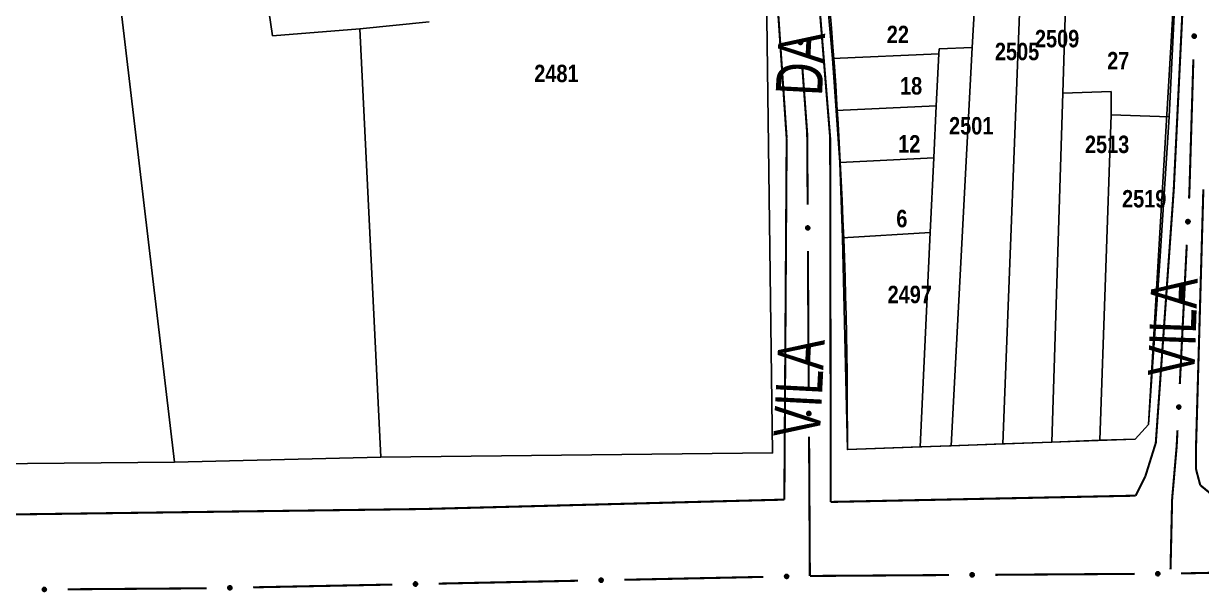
# Model space of a CAD drawing. Extents: x 201676 to 203188, y 4837754 to 4839005.
# Drawn here: x 201795.4 to 201896.9, y 4838776.1 to 4838825 of the extents above; entities that cross this region are included whole.
import ezdxf
from ezdxf.enums import TextEntityAlignment as Align

# ---------------------------------------------------------------- set-up
doc = ezdxf.new("R2010")
doc.units = 0
doc.header["$LTSCALE"] = 1.5
doc.header["$MEASUREMENT"] = 0
for name, color, linetype in [('CD-MALHA-LOTES', 40, 'CONTINUOUS'), ('RU-QUADRAS', 210, 'CONTINUOUS'), ('SV-EIXO-RUA-PAV', 20, 'CONTINUOUS'), ('SV-RUA-PAVIM-S-GUIA-C-GUIA', 7, 'CONTINUOUS'), ('SV-TXT-RUA-PAV-S-GUIA-C-GUIA', 7, 'CONTINUOUS'), ('Th_NmrPort', 7, 'CONTINUOUS')]:
    doc.layers.add(name, color=color, linetype=linetype)
doc.styles.add('ARIAL', font='ARIAL.TTF')
doc.styles.get("Standard").update_dxf_attribs({"font": 'swisscbo.ttf'})

msp = doc.modelspace()

# ---------------------------------------------------------------- linework, layer by layer
at = {"layer": 'CD-MALHA-LOTES', "linetype": 'Continuous', "flags": 128}
for points in [[(201808.39, 4838787.24), (201799.98, 4838858.27)], [(201816.84, 4838823.98), (201811.93, 4838857.3)], [(201879.78, 4838788.82), (201881.42, 4838831.15)], [(201884.95, 4838819.04), (201885.33, 4838831.3)], [(201894.81, 4838831.1), (201894.11, 4838817.02)], [(201859.42, 4838827.76), (201859.93, 4838788.04)], [(201877.15, 4838822.98), (201877.36, 4838826.96)], [(201865.09, 4838822.04), (201864.71, 4838826.52)], [(201824.35, 4838824.58), (201830.33, 4838825.21)], [(201824.35, 4838824.58), (201816.84, 4838823.98)], [(201826.17, 4838787.67), (201824.35, 4838824.58)], [(201874.27, 4838822.44), (201874.29, 4838822.88)], [(201874.29, 4838822.88), (201877.15, 4838822.98)], [(201875.34, 4838788.66), (201877.15, 4838822.98)], [(201865.09, 4838822.04), (201874.27, 4838822.44)], [(201865.41, 4838817.56), (201865.09, 4838822.04)], [(201874.05, 4838817.96), (201874.27, 4838822.44)], [(201884.02, 4838788.98), (201884.95, 4838819.04)], [(201889.12, 4838819.18), (201884.95, 4838819.04)], [(201889.13, 4838817.18), (201889.12, 4838819.18)], [(201865.41, 4838817.56), (201874.05, 4838817.96)], [(201873.84, 4838813.49), (201874.05, 4838817.96)], [(201865.74, 4838813.07), (201865.41, 4838817.56)], [(201888.14, 4838789.13), (201889.13, 4838817.18)], [(201894.11, 4838817.02), (201893.36, 4838804.99), (201892.34, 4838790.48), (201891.18, 4838789.24), (201888.14, 4838789.13)], [(201889.13, 4838817.18), (201894.11, 4838817.02)], [(201865.74, 4838813.07), (201873.84, 4838813.49)], [(201865.97, 4838806.58), (201865.74, 4838813.07)], [(201873.53, 4838807.03), (201873.84, 4838813.49)], [(201865.97, 4838806.58), (201873.53, 4838807.03)], [(201866.38, 4838788.33), (201865.97, 4838806.58)], [(201872.65, 4838788.56), (201873.53, 4838807.03)], [(201872.65, 4838788.56), (201866.38, 4838788.33)], [(201875.34, 4838788.66), (201872.65, 4838788.56)], [(201879.78, 4838788.82), (201875.34, 4838788.66)], [(201884.02, 4838788.98), (201879.78, 4838788.82)], [(201888.14, 4838789.13), (201884.02, 4838788.98)], [(201808.39, 4838787.24), (201792.53, 4838787.11)], [(201826.17, 4838787.67), (201808.39, 4838787.24)], [(201859.93, 4838788.04), (201826.17, 4838787.67)]]:
    msp.add_lwpolyline(points, dxfattribs=at)
at = {"layer": 'RU-QUADRAS', "color": 6, "linetype": 'Continuous'}
msp.add_lwpolyline([(201839.27, 4838880.61), (201857.42, 4838891.88), (201874.31, 4838865.66), (201874.16, 4838868.78), (201893.23, 4838870.04), (201895.26, 4838840.04), (201892.34, 4838790.48), (201891.18, 4838789.24), (201866.38, 4838788.33, 0.029819), (201863.41, 4838841.1), (201858.2, 4838863.39)], format="xyb", close=True, dxfattribs=at)
at = {"layer": 'RU-QUADRAS', "linetype": 'Continuous'}
msp.add_lwpolyline([(201859.42, 4838827.76), (201859.93, 4838788.04), (201859.93, 4838788.04), (201826.17, 4838787.67), (201808.39, 4838787.24), (201792.53, 4838787.11)], dxfattribs=at)
at = {"layer": 'SV-EIXO-RUA-PAV'}
for points in [[(201896.39, 4838824.11), (201896.42, 4838824.07), (201896.44, 4838824.03), (201896.45, 4838824), (201896.45, 4838823.96), (201896.45, 4838823.93), (201896.44, 4838823.89), (201896.42, 4838823.86), (201896.38, 4838823.82), (201896.34, 4838823.8), (201896.31, 4838823.79), (201896.27, 4838823.79), (201896.24, 4838823.79), (201896.2, 4838823.81), (201896.17, 4838823.83), (201896.13, 4838823.87), (201896.11, 4838823.9), (201896.1, 4838823.94), (201896.1, 4838823.97), (201896.1, 4838824.01), (201896.12, 4838824.04), (201896.14, 4838824.08), (201896.17, 4838824.11), (201896.21, 4838824.13), (201896.25, 4838824.14), (201896.28, 4838824.14), (201896.32, 4838824.14), (201896.35, 4838824.13), (201896.39, 4838824.11)], [(201862.25, 4838823.27), (201862.21, 4838823.3), (201862.19, 4838823.33), (201862.17, 4838823.37), (201862.17, 4838823.4), (201862.17, 4838823.44), (201862.18, 4838823.47), (201862.19, 4838823.51), (201862.23, 4838823.55), (201862.26, 4838823.57), (201862.3, 4838823.59), (201862.33, 4838823.59), (201862.37, 4838823.59), (201862.4, 4838823.58), (201862.44, 4838823.56), (201862.48, 4838823.53), (201862.5, 4838823.5), (201862.51, 4838823.46), (201862.52, 4838823.43), (201862.52, 4838823.39), (201862.51, 4838823.36), (201862.49, 4838823.32), (201862.46, 4838823.28), (201862.43, 4838823.26), (201862.39, 4838823.24), (201862.36, 4838823.24), (201862.32, 4838823.24), (201862.29, 4838823.25), (201862.25, 4838823.27)], [(201862.86, 4838807.3), (201862.82, 4838807.33), (201862.8, 4838807.37), (201862.79, 4838807.4), (201862.79, 4838807.44), (201862.79, 4838807.47), (201862.8, 4838807.51), (201862.82, 4838807.54), (201862.86, 4838807.58), (201862.89, 4838807.6), (201862.93, 4838807.61), (201862.97, 4838807.61), (201863, 4838807.61), (201863.04, 4838807.6), (201863.07, 4838807.58), (201863.11, 4838807.54), (201863.13, 4838807.51), (201863.14, 4838807.47), (201863.14, 4838807.44), (201863.14, 4838807.4), (201863.13, 4838807.37), (201863.11, 4838807.33), (201863.07, 4838807.3), (201863.04, 4838807.27), (201863, 4838807.26), (201862.97, 4838807.26), (201862.93, 4838807.26), (201862.9, 4838807.27), (201862.86, 4838807.3)], [(201895.85, 4838808.11), (201895.89, 4838808.08), (201895.91, 4838808.04), (201895.92, 4838808), (201895.92, 4838807.97), (201895.91, 4838807.93), (201895.9, 4838807.9), (201895.88, 4838807.86), (201895.84, 4838807.83), (201895.8, 4838807.81), (201895.77, 4838807.8), (201895.73, 4838807.8), (201895.7, 4838807.8), (201895.66, 4838807.82), (201895.63, 4838807.84), (201895.59, 4838807.88), (201895.57, 4838807.92), (201895.56, 4838807.95), (201895.56, 4838807.99), (201895.57, 4838808.02), (201895.58, 4838808.06), (201895.6, 4838808.09), (201895.64, 4838808.12), (201895.68, 4838808.14), (201895.71, 4838808.15), (201895.75, 4838808.15), (201895.78, 4838808.15), (201895.82, 4838808.14), (201895.85, 4838808.11)], [(201862.96, 4838791.3), (201862.92, 4838791.33), (201862.9, 4838791.37), (201862.89, 4838791.4), (201862.89, 4838791.44), (201862.89, 4838791.47), (201862.9, 4838791.51), (201862.92, 4838791.54), (201862.95, 4838791.58), (201862.99, 4838791.6), (201863.03, 4838791.61), (201863.06, 4838791.61), (201863.1, 4838791.61), (201863.13, 4838791.6), (201863.17, 4838791.58), (201863.2, 4838791.54), (201863.23, 4838791.51), (201863.24, 4838791.47), (201863.24, 4838791.44), (201863.24, 4838791.4), (201863.22, 4838791.37), (201863.2, 4838791.33), (201863.17, 4838791.3), (201863.13, 4838791.27), (201863.1, 4838791.26), (201863.06, 4838791.26), (201863.03, 4838791.26), (201862.99, 4838791.27), (201862.96, 4838791.3)], [(201895.06, 4838792.13), (201895.09, 4838792.1), (201895.11, 4838792.06), (201895.12, 4838792.02), (201895.12, 4838791.99), (201895.11, 4838791.95), (201895.1, 4838791.92), (201895.08, 4838791.88), (201895.04, 4838791.85), (201895, 4838791.83), (201894.97, 4838791.82), (201894.93, 4838791.82), (201894.9, 4838791.82), (201894.86, 4838791.84), (201894.83, 4838791.86), (201894.8, 4838791.9), (201894.77, 4838791.94), (201894.77, 4838791.97), (201894.77, 4838792.01), (201894.77, 4838792.04), (201894.78, 4838792.08), (201894.81, 4838792.11), (201894.84, 4838792.14), (201894.88, 4838792.16), (201894.92, 4838792.17), (201894.95, 4838792.17), (201894.99, 4838792.17), (201895.02, 4838792.16), (201895.06, 4838792.13)], [(201845.01, 4838777.18), (201845.04, 4838777.21), (201845.08, 4838777.24), (201845.11, 4838777.25), (201845.15, 4838777.25), (201845.18, 4838777.25), (201845.22, 4838777.24), (201845.25, 4838777.22), (201845.29, 4838777.19), (201845.31, 4838777.15), (201845.33, 4838777.11), (201845.33, 4838777.08), (201845.33, 4838777.04), (201845.31, 4838777.01), (201845.29, 4838776.97), (201845.26, 4838776.93), (201845.22, 4838776.91), (201845.19, 4838776.9), (201845.15, 4838776.9), (201845.12, 4838776.9), (201845.08, 4838776.91), (201845.05, 4838776.93), (201845.01, 4838776.97), (201844.99, 4838777), (201844.98, 4838777.04), (201844.98, 4838777.07), (201844.98, 4838777.11), (201844.99, 4838777.14), (201845.01, 4838777.18)], [(201861, 4838777.51), (201861.04, 4838777.54), (201861.07, 4838777.57), (201861.11, 4838777.58), (201861.14, 4838777.58), (201861.18, 4838777.58), (201861.21, 4838777.57), (201861.25, 4838777.55), (201861.29, 4838777.51), (201861.31, 4838777.48), (201861.32, 4838777.44), (201861.33, 4838777.41), (201861.32, 4838777.37), (201861.31, 4838777.34), (201861.29, 4838777.3), (201861.26, 4838777.26), (201861.22, 4838777.24), (201861.19, 4838777.23), (201861.15, 4838777.23), (201861.11, 4838777.23), (201861.08, 4838777.24), (201861.04, 4838777.26), (201861.01, 4838777.29), (201860.99, 4838777.33), (201860.98, 4838777.36), (201860.97, 4838777.4), (201860.97, 4838777.43), (201860.98, 4838777.47), (201861, 4838777.51)], [(201877.01, 4838777.64), (201877.04, 4838777.67), (201877.08, 4838777.7), (201877.11, 4838777.71), (201877.15, 4838777.71), (201877.18, 4838777.71), (201877.22, 4838777.7), (201877.25, 4838777.68), (201877.29, 4838777.64), (201877.31, 4838777.6), (201877.32, 4838777.57), (201877.33, 4838777.53), (201877.32, 4838777.5), (201877.31, 4838777.46), (201877.29, 4838777.43), (201877.25, 4838777.39), (201877.22, 4838777.37), (201877.18, 4838777.36), (201877.15, 4838777.36), (201877.11, 4838777.36), (201877.08, 4838777.37), (201877.04, 4838777.39), (201877.01, 4838777.43), (201876.98, 4838777.46), (201876.97, 4838777.5), (201876.97, 4838777.53), (201876.97, 4838777.57), (201876.98, 4838777.6), (201877.01, 4838777.64)], [(201893.01, 4838777.74), (201893.04, 4838777.78), (201893.08, 4838777.8), (201893.11, 4838777.81), (201893.15, 4838777.81), (201893.18, 4838777.81), (201893.22, 4838777.8), (201893.25, 4838777.78), (201893.29, 4838777.75), (201893.31, 4838777.71), (201893.32, 4838777.67), (201893.32, 4838777.64), (201893.32, 4838777.6), (201893.31, 4838777.57), (201893.29, 4838777.53), (201893.25, 4838777.5), (201893.22, 4838777.47), (201893.18, 4838777.46), (201893.15, 4838777.46), (201893.11, 4838777.46), (201893.08, 4838777.47), (201893.04, 4838777.49), (201893.01, 4838777.53), (201892.98, 4838777.56), (201892.97, 4838777.6), (201892.97, 4838777.64), (201892.97, 4838777.67), (201892.98, 4838777.71), (201893.01, 4838777.74)], [(201797.02, 4838776.39), (201797.05, 4838776.42), (201797.09, 4838776.45), (201797.12, 4838776.46), (201797.16, 4838776.46), (201797.19, 4838776.46), (201797.23, 4838776.45), (201797.26, 4838776.43), (201797.3, 4838776.39), (201797.32, 4838776.35), (201797.33, 4838776.32), (201797.34, 4838776.28), (201797.33, 4838776.25), (201797.32, 4838776.21), (201797.3, 4838776.18), (201797.27, 4838776.14), (201797.23, 4838776.12), (201797.2, 4838776.11), (201797.16, 4838776.11), (201797.12, 4838776.11), (201797.09, 4838776.12), (201797.05, 4838776.14), (201797.02, 4838776.18), (201797, 4838776.21), (201796.99, 4838776.25), (201796.98, 4838776.28), (201796.99, 4838776.32), (201796.99, 4838776.35), (201797.02, 4838776.39)], [(201813.01, 4838776.52), (201813.05, 4838776.56), (201813.08, 4838776.58), (201813.12, 4838776.59), (201813.15, 4838776.59), (201813.19, 4838776.59), (201813.22, 4838776.58), (201813.26, 4838776.56), (201813.3, 4838776.53), (201813.32, 4838776.49), (201813.33, 4838776.46), (201813.34, 4838776.42), (201813.33, 4838776.39), (201813.32, 4838776.35), (201813.3, 4838776.31), (201813.27, 4838776.28), (201813.23, 4838776.26), (201813.2, 4838776.25), (201813.16, 4838776.24), (201813.12, 4838776.24), (201813.09, 4838776.25), (201813.05, 4838776.27), (201813.02, 4838776.31), (201813, 4838776.34), (201812.99, 4838776.38), (201812.98, 4838776.41), (201812.98, 4838776.45), (201812.99, 4838776.49), (201813.01, 4838776.52)], [(201829.01, 4838776.85), (201829.04, 4838776.89), (201829.08, 4838776.91), (201829.12, 4838776.92), (201829.15, 4838776.92), (201829.19, 4838776.92), (201829.22, 4838776.91), (201829.26, 4838776.89), (201829.29, 4838776.86), (201829.32, 4838776.82), (201829.33, 4838776.78), (201829.33, 4838776.75), (201829.33, 4838776.71), (201829.32, 4838776.68), (201829.3, 4838776.64), (201829.26, 4838776.61), (201829.23, 4838776.58), (201829.19, 4838776.57), (201829.16, 4838776.57), (201829.12, 4838776.57), (201829.09, 4838776.58), (201829.05, 4838776.6), (201829.02, 4838776.64), (201828.99, 4838776.67), (201828.98, 4838776.71), (201828.98, 4838776.74), (201828.98, 4838776.78), (201828.99, 4838776.81), (201829.01, 4838776.85)]]:
    msp.add_lwpolyline(points, close=True, dxfattribs=at)
for points in [[(201896.1, 4838824.01), (201896.11, 4838823.9)], [(201896.11, 4838824.02), (201896.12, 4838823.89)], [(201896.12, 4838824.04), (201896.13, 4838823.87)], [(201896.13, 4838824.06), (201896.15, 4838823.86)], [(201896.14, 4838824.08), (201896.17, 4838823.83)], [(201896.16, 4838824.09), (201896.18, 4838823.82)], [(201896.17, 4838824.11), (201896.2, 4838823.81)], [(201896.19, 4838824.12), (201896.22, 4838823.81)], [(201896.21, 4838824.13), (201896.24, 4838823.79)], [(201896.23, 4838824.13), (201896.25, 4838823.8)], [(201896.25, 4838824.14), (201896.27, 4838823.79)], [(201896.26, 4838824.14), (201896.29, 4838823.79)], [(201896.28, 4838824.14), (201896.31, 4838823.79)], [(201896.3, 4838824.14), (201896.33, 4838823.8)], [(201896.32, 4838824.14), (201896.34, 4838823.8)], [(201896.33, 4838824.13), (201896.36, 4838823.82)], [(201896.35, 4838824.13), (201896.38, 4838823.82)], [(201896.37, 4838824.12), (201896.4, 4838823.84)], [(201896.39, 4838824.11), (201896.42, 4838823.86)], [(201896.41, 4838824.09), (201896.43, 4838823.88)], [(201896.42, 4838824.07), (201896.44, 4838823.89)], [(201896.43, 4838824.05), (201896.44, 4838823.92)], [(201896.44, 4838824.03), (201896.45, 4838823.93)], [(201862.2, 4838823.32), (201862.17, 4838823.45)], [(201862.19, 4838823.33), (201862.17, 4838823.44)], [(201862.21, 4838823.3), (201862.18, 4838823.47)], [(201862.25, 4838823.27), (201862.19, 4838823.51)], [(201862.23, 4838823.29), (201862.19, 4838823.48)], [(201862.27, 4838823.26), (201862.21, 4838823.53)], [(201862.29, 4838823.25), (201862.23, 4838823.55)], [(201862.3, 4838823.25), (201862.24, 4838823.56)], [(201862.32, 4838823.24), (201862.26, 4838823.57)], [(201862.34, 4838823.24), (201862.28, 4838823.57)], [(201862.36, 4838823.24), (201862.3, 4838823.59)], [(201862.38, 4838823.25), (201862.32, 4838823.59)], [(201862.39, 4838823.24), (201862.33, 4838823.59)], [(201862.41, 4838823.25), (201862.35, 4838823.59)], [(201862.43, 4838823.26), (201862.37, 4838823.59)], [(201862.44, 4838823.27), (201862.39, 4838823.58)], [(201862.46, 4838823.28), (201862.4, 4838823.58)], [(201862.47, 4838823.3), (201862.42, 4838823.57)], [(201862.49, 4838823.32), (201862.44, 4838823.56)], [(201862.5, 4838823.34), (201862.46, 4838823.54)], [(201862.51, 4838823.36), (201862.48, 4838823.53)], [(201862.51, 4838823.38), (201862.49, 4838823.51)], [(201862.52, 4838823.39), (201862.5, 4838823.5)], [(201862.84, 4838807.31), (201862.81, 4838807.52)], [(201862.86, 4838807.3), (201862.82, 4838807.54)], [(201862.88, 4838807.28), (201862.84, 4838807.56)], [(201862.9, 4838807.27), (201862.86, 4838807.58)], [(201862.91, 4838807.27), (201862.88, 4838807.58)], [(201862.93, 4838807.26), (201862.89, 4838807.6)], [(201862.95, 4838807.27), (201862.91, 4838807.6)], [(201862.97, 4838807.26), (201862.93, 4838807.61)], [(201862.98, 4838807.26), (201862.95, 4838807.61)], [(201863, 4838807.26), (201862.97, 4838807.61)], [(201863.02, 4838807.27), (201862.98, 4838807.61)], [(201863.04, 4838807.27), (201863, 4838807.61)], [(201863.06, 4838807.29), (201863.02, 4838807.6)], [(201863.07, 4838807.3), (201863.04, 4838807.6)], [(201863.09, 4838807.32), (201863.05, 4838807.59)], [(201863.11, 4838807.33), (201863.07, 4838807.58)], [(201863.12, 4838807.35), (201863.09, 4838807.55)], [(201863.13, 4838807.37), (201863.11, 4838807.54)], [(201863.13, 4838807.39), (201863.12, 4838807.52)], [(201863.14, 4838807.4), (201863.13, 4838807.51)], [(201895.57, 4838808.02), (201895.57, 4838807.92)], [(201895.58, 4838808.06), (201895.59, 4838807.88)], [(201895.58, 4838808.03), (201895.58, 4838807.9)], [(201895.59, 4838808.07), (201895.61, 4838807.87)], [(201895.6, 4838808.09), (201895.63, 4838807.84)], [(201895.62, 4838808.1), (201895.64, 4838807.83)], [(201895.64, 4838808.12), (201895.66, 4838807.82)], [(201895.66, 4838808.13), (201895.68, 4838807.82)], [(201895.68, 4838808.14), (201895.7, 4838807.8)], [(201895.69, 4838808.14), (201895.71, 4838807.81)], [(201895.71, 4838808.15), (201895.73, 4838807.8)], [(201895.73, 4838808.15), (201895.75, 4838807.8)], [(201895.75, 4838808.15), (201895.77, 4838807.8)], [(201895.77, 4838808.15), (201895.79, 4838807.81)], [(201895.78, 4838808.15), (201895.8, 4838807.81)], [(201895.8, 4838808.14), (201895.82, 4838807.83)], [(201895.82, 4838808.14), (201895.84, 4838807.83)], [(201895.83, 4838808.12), (201895.86, 4838807.85)], [(201895.85, 4838808.11), (201895.88, 4838807.86)], [(201895.87, 4838808.09), (201895.89, 4838807.89)], [(201895.89, 4838808.08), (201895.9, 4838807.9)], [(201895.9, 4838808.06), (201895.9, 4838807.93)], [(201895.91, 4838808.04), (201895.91, 4838807.93)], [(201862.8, 4838807.37), (201862.79, 4838807.47)], [(201862.82, 4838807.33), (201862.8, 4838807.51)], [(201862.81, 4838807.35), (201862.8, 4838807.48)], [(201862.91, 4838791.35), (201862.89, 4838791.48)], [(201862.9, 4838791.37), (201862.89, 4838791.47)], [(201862.92, 4838791.33), (201862.9, 4838791.51)], [(201862.94, 4838791.31), (201862.91, 4838791.52)], [(201862.96, 4838791.3), (201862.92, 4838791.54)], [(201862.98, 4838791.28), (201862.94, 4838791.56)], [(201862.99, 4838791.27), (201862.95, 4838791.58)], [(201863.01, 4838791.27), (201862.97, 4838791.58)], [(201863.03, 4838791.26), (201862.99, 4838791.6)], [(201863.04, 4838791.27), (201863.01, 4838791.6)], [(201863.06, 4838791.26), (201863.03, 4838791.61)], [(201863.08, 4838791.27), (201863.05, 4838791.61)], [(201863.1, 4838791.26), (201863.06, 4838791.61)], [(201863.12, 4838791.27), (201863.08, 4838791.61)], [(201863.13, 4838791.27), (201863.1, 4838791.61)], [(201863.15, 4838791.29), (201863.11, 4838791.6)], [(201863.17, 4838791.3), (201863.13, 4838791.6)], [(201863.18, 4838791.32), (201863.15, 4838791.59)], [(201863.2, 4838791.33), (201863.17, 4838791.58)], [(201863.21, 4838791.35), (201863.19, 4838791.55)], [(201863.22, 4838791.37), (201863.2, 4838791.54)], [(201863.23, 4838791.39), (201863.21, 4838791.52)], [(201863.24, 4838791.4), (201863.23, 4838791.51)], [(201894.77, 4838792.04), (201894.77, 4838791.94)], [(201894.78, 4838792.08), (201894.8, 4838791.9)], [(201894.78, 4838792.05), (201894.78, 4838791.92)], [(201894.8, 4838792.09), (201894.81, 4838791.89)], [(201894.81, 4838792.11), (201894.83, 4838791.86)], [(201894.83, 4838792.12), (201894.85, 4838791.85)], [(201894.84, 4838792.14), (201894.86, 4838791.84)], [(201894.86, 4838792.15), (201894.88, 4838791.84)], [(201894.88, 4838792.16), (201894.9, 4838791.82)], [(201894.9, 4838792.16), (201894.92, 4838791.82)], [(201894.92, 4838792.17), (201894.93, 4838791.82)], [(201894.93, 4838792.17), (201894.95, 4838791.82)], [(201894.95, 4838792.17), (201894.97, 4838791.82)], [(201894.97, 4838792.17), (201894.99, 4838791.83)], [(201894.99, 4838792.17), (201895, 4838791.83)], [(201895, 4838792.16), (201895.02, 4838791.85)], [(201895.02, 4838792.16), (201895.04, 4838791.85)], [(201895.04, 4838792.14), (201895.06, 4838791.87)], [(201895.06, 4838792.13), (201895.08, 4838791.88)], [(201895.07, 4838792.11), (201895.09, 4838791.91)], [(201895.09, 4838792.1), (201895.1, 4838791.92)], [(201895.1, 4838792.08), (201895.11, 4838791.95)], [(201895.11, 4838792.06), (201895.11, 4838791.95)], [(201844.98, 4838777.11), (201845.31, 4838777.15)], [(201844.98, 4838777.09), (201845.31, 4838777.13)], [(201844.98, 4838777.07), (201845.33, 4838777.11)], [(201844.98, 4838777.05), (201845.33, 4838777.09)], [(201844.98, 4838777.04), (201845.33, 4838777.08)], [(201844.99, 4838777.14), (201845.29, 4838777.19)], [(201844.99, 4838777.12), (201845.3, 4838777.17)], [(201844.99, 4838777.02), (201845.32, 4838777.06)], [(201845, 4838777.16), (201845.27, 4838777.2)], [(201845.01, 4838777.18), (201845.25, 4838777.22)], [(201845.03, 4838777.2), (201845.23, 4838777.23)], [(201845.04, 4838777.21), (201845.22, 4838777.24)], [(201845.06, 4838777.23), (201845.19, 4838777.24)], [(201845.08, 4838777.24), (201845.18, 4838777.25)], [(201860.97, 4838777.43), (201861.31, 4838777.48)], [(201860.97, 4838777.4), (201861.32, 4838777.44)], [(201860.98, 4838777.47), (201861.29, 4838777.51)], [(201860.98, 4838777.45), (201861.29, 4838777.49)], [(201860.98, 4838777.42), (201861.31, 4838777.46)], [(201860.98, 4838777.38), (201861.32, 4838777.42)], [(201860.98, 4838777.36), (201861.33, 4838777.41)], [(201860.98, 4838777.35), (201861.32, 4838777.39)], [(201860.99, 4838777.49), (201861.27, 4838777.53)], [(201860.99, 4838777.33), (201861.32, 4838777.37)], [(201861, 4838777.51), (201861.25, 4838777.55)], [(201861, 4838777.31), (201861.31, 4838777.35)], [(201861.01, 4838777.29), (201861.31, 4838777.34)], [(201861.02, 4838777.52), (201861.23, 4838777.56)], [(201861.03, 4838777.28), (201861.3, 4838777.32)], [(201861.04, 4838777.54), (201861.21, 4838777.57)], [(201861.04, 4838777.26), (201861.29, 4838777.3)], [(201861.06, 4838777.56), (201861.19, 4838777.57)], [(201861.07, 4838777.57), (201861.18, 4838777.58)], [(201861.07, 4838777.25), (201861.27, 4838777.28)], [(201861.08, 4838777.24), (201861.26, 4838777.26)], [(201861.1, 4838777.23), (201861.23, 4838777.25)], [(201861.11, 4838777.23), (201861.22, 4838777.24)], [(201876.97, 4838777.57), (201877.31, 4838777.6)], [(201876.97, 4838777.53), (201877.32, 4838777.57)], [(201876.97, 4838777.5), (201877.33, 4838777.53)], [(201876.98, 4838777.6), (201877.29, 4838777.64)], [(201876.98, 4838777.59), (201877.29, 4838777.62)], [(201876.98, 4838777.55), (201877.31, 4838777.59)], [(201876.98, 4838777.51), (201877.32, 4838777.55)], [(201876.98, 4838777.48), (201877.32, 4838777.52)], [(201876.98, 4838777.46), (201877.32, 4838777.5)], [(201877, 4838777.62), (201877.27, 4838777.66)], [(201877, 4838777.44), (201877.31, 4838777.48)], [(201877.01, 4838777.64), (201877.25, 4838777.68)], [(201877.01, 4838777.43), (201877.31, 4838777.46)], [(201877.02, 4838777.66), (201877.23, 4838777.69)], [(201877.03, 4838777.41), (201877.3, 4838777.45)], [(201877.04, 4838777.67), (201877.22, 4838777.7)], [(201877.04, 4838777.39), (201877.29, 4838777.43)], [(201877.06, 4838777.69), (201877.19, 4838777.7)], [(201877.06, 4838777.38), (201877.26, 4838777.41)], [(201877.08, 4838777.7), (201877.18, 4838777.71)], [(201877.08, 4838777.37), (201877.25, 4838777.39)], [(201877.1, 4838777.37), (201877.23, 4838777.38)], [(201877.11, 4838777.36), (201877.22, 4838777.37)], [(201892.97, 4838777.67), (201893.31, 4838777.71)], [(201892.97, 4838777.64), (201893.32, 4838777.67)], [(201892.97, 4838777.62), (201893.32, 4838777.65)], [(201892.97, 4838777.6), (201893.32, 4838777.64)], [(201892.98, 4838777.71), (201893.29, 4838777.75)], [(201892.98, 4838777.69), (201893.29, 4838777.73)], [(201892.98, 4838777.65), (201893.31, 4838777.69)], [(201892.98, 4838777.58), (201893.32, 4838777.62)], [(201892.98, 4838777.56), (201893.32, 4838777.6)], [(201892.99, 4838777.72), (201893.27, 4838777.76)], [(201893, 4838777.55), (201893.31, 4838777.58)], [(201893.01, 4838777.74), (201893.25, 4838777.78)], [(201893.01, 4838777.53), (201893.31, 4838777.57)], [(201893.02, 4838777.76), (201893.23, 4838777.79)], [(201893.03, 4838777.51), (201893.3, 4838777.55)], [(201893.04, 4838777.78), (201893.22, 4838777.8)], [(201893.04, 4838777.49), (201893.29, 4838777.53)], [(201893.06, 4838777.79), (201893.19, 4838777.8)], [(201893.06, 4838777.49), (201893.26, 4838777.51)], [(201893.08, 4838777.8), (201893.18, 4838777.81)], [(201893.08, 4838777.47), (201893.25, 4838777.5)], [(201893.1, 4838777.47), (201893.23, 4838777.48)], [(201893.11, 4838777.46), (201893.22, 4838777.47)], [(201796.98, 4838776.28), (201797.33, 4838776.32)], [(201796.99, 4838776.35), (201797.3, 4838776.39)], [(201796.99, 4838776.33), (201797.31, 4838776.37)], [(201796.99, 4838776.32), (201797.32, 4838776.35)], [(201796.99, 4838776.3), (201797.32, 4838776.34)], [(201796.99, 4838776.26), (201797.33, 4838776.3)], [(201796.99, 4838776.25), (201797.34, 4838776.28)], [(201796.99, 4838776.23), (201797.33, 4838776.27)], [(201797, 4838776.21), (201797.33, 4838776.25)], [(201797.01, 4838776.37), (201797.28, 4838776.41)], [(201797.01, 4838776.19), (201797.32, 4838776.23)], [(201797.02, 4838776.39), (201797.26, 4838776.43)], [(201797.02, 4838776.18), (201797.32, 4838776.21)], [(201797.04, 4838776.41), (201797.24, 4838776.44)], [(201797.04, 4838776.16), (201797.31, 4838776.19)], [(201797.05, 4838776.42), (201797.23, 4838776.45)], [(201797.05, 4838776.14), (201797.3, 4838776.18)], [(201797.07, 4838776.44), (201797.2, 4838776.45)], [(201797.08, 4838776.13), (201797.28, 4838776.16)], [(201797.09, 4838776.45), (201797.19, 4838776.46)], [(201797.09, 4838776.12), (201797.27, 4838776.14)], [(201797.11, 4838776.12), (201797.24, 4838776.13)], [(201797.12, 4838776.11), (201797.23, 4838776.12)], [(201812.98, 4838776.45), (201813.32, 4838776.49)], [(201812.98, 4838776.41), (201813.33, 4838776.46)], [(201812.99, 4838776.49), (201813.3, 4838776.53)], [(201812.99, 4838776.47), (201813.3, 4838776.51)], [(201812.99, 4838776.43), (201813.32, 4838776.48)], [(201812.99, 4838776.4), (201813.33, 4838776.44)], [(201812.99, 4838776.38), (201813.34, 4838776.42)], [(201812.99, 4838776.36), (201813.33, 4838776.4)], [(201813, 4838776.5), (201813.28, 4838776.54)], [(201813, 4838776.34), (201813.33, 4838776.39)], [(201813.01, 4838776.52), (201813.26, 4838776.56)], [(201813.01, 4838776.33), (201813.32, 4838776.37)], [(201813.02, 4838776.31), (201813.32, 4838776.35)], [(201813.03, 4838776.54), (201813.24, 4838776.57)], [(201813.04, 4838776.29), (201813.31, 4838776.33)], [(201813.05, 4838776.56), (201813.22, 4838776.58)], [(201813.05, 4838776.27), (201813.3, 4838776.31)], [(201813.07, 4838776.57), (201813.2, 4838776.59)], [(201813.08, 4838776.58), (201813.19, 4838776.59)], [(201813.08, 4838776.27), (201813.28, 4838776.3)], [(201813.09, 4838776.25), (201813.27, 4838776.28)], [(201813.11, 4838776.25), (201813.24, 4838776.27)], [(201813.12, 4838776.24), (201813.23, 4838776.26)], [(201828.98, 4838776.78), (201829.32, 4838776.82)], [(201828.98, 4838776.76), (201829.32, 4838776.8)], [(201828.98, 4838776.74), (201829.33, 4838776.78)], [(201828.98, 4838776.72), (201829.33, 4838776.76)], [(201828.98, 4838776.71), (201829.33, 4838776.75)], [(201828.99, 4838776.81), (201829.29, 4838776.86)], [(201828.99, 4838776.8), (201829.3, 4838776.84)], [(201828.99, 4838776.69), (201829.33, 4838776.73)], [(201828.99, 4838776.67), (201829.33, 4838776.71)], [(201829, 4838776.83), (201829.27, 4838776.87)], [(201829.01, 4838776.85), (201829.26, 4838776.89)], [(201829.01, 4838776.65), (201829.32, 4838776.7)], [(201829.02, 4838776.64), (201829.32, 4838776.68)], [(201829.03, 4838776.87), (201829.23, 4838776.9)], [(201829.04, 4838776.89), (201829.22, 4838776.91)], [(201829.04, 4838776.62), (201829.3, 4838776.66)], [(201829.05, 4838776.6), (201829.3, 4838776.64)], [(201829.07, 4838776.9), (201829.19, 4838776.91)], [(201829.07, 4838776.6), (201829.27, 4838776.62)], [(201829.08, 4838776.91), (201829.19, 4838776.92)], [(201829.09, 4838776.58), (201829.26, 4838776.61)], [(201829.11, 4838776.58), (201829.24, 4838776.59)], [(201829.12, 4838776.57), (201829.23, 4838776.58)], [(201844.99, 4838777), (201845.33, 4838777.04)], [(201845, 4838776.98), (201845.32, 4838777.02)], [(201845.01, 4838776.97), (201845.31, 4838777.01)], [(201845.03, 4838776.95), (201845.3, 4838776.99)], [(201845.05, 4838776.93), (201845.29, 4838776.97)], [(201845.07, 4838776.92), (201845.27, 4838776.95)], [(201845.08, 4838776.91), (201845.26, 4838776.93)], [(201845.11, 4838776.91), (201845.24, 4838776.92)], [(201845.12, 4838776.9), (201845.22, 4838776.91)]]:
    msp.add_lwpolyline(points, dxfattribs=at)
at = {"layer": 'SV-EIXO-RUA-PAV', "const_width": 0.18}
for points in [[(201896.21, 4838821.97), (201895.88, 4838810.97)], [(201862.92, 4838815.56), (201862.49, 4838821.42)], [(201862.92, 4838815.44), (201862.92, 4838815.56)], [(201862.96, 4838809.44), (201862.92, 4838815.44)], [(201895.88, 4838810.97), (201895.86, 4838810.46)], [(201895.86, 4838810.46), (201895.84, 4838809.97)], [(201863.05, 4838793.44), (201862.98, 4838805.44)], [(201895.64, 4838805.98), (201895.04, 4838793.99)], [(201863.15, 4838777.44), (201863.08, 4838789.44)], [(201894.84, 4838790), (201894.79, 4838789)], [(201894.77, 4838788.62), (201894.46, 4838785.01)], [(201894.79, 4838789), (201894.77, 4838788.62)], [(201894.38, 4838784.14), (201894.24, 4838778.02)], [(201894.46, 4838785.01), (201894.38, 4838784.14)], [(201831.16, 4838776.78), (201843.15, 4838777.03)], [(201847.15, 4838777.11), (201859.15, 4838777.36)], [(201863.15, 4838777.44), (201875.15, 4838777.52)], [(201879.15, 4838777.54), (201891.15, 4838777.62)], [(201895.15, 4838777.66), (201907.15, 4838777.9)], [(201799.16, 4838776.29), (201811.16, 4838776.38)], [(201815.16, 4838776.46), (201827.16, 4838776.7)]]:
    msp.add_lwpolyline(points, dxfattribs=at)
at = {"layer": 'SV-RUA-PAVIM-S-GUIA-C-GUIA', "const_width": 0.18}
for points in [[(201862.46, 4838845.23), (201864.9, 4838815.19)], [(201861.15, 4838815.17), (201859.14, 4838844.86)], [(201894.52, 4838810.77), (201895.25, 4838825.76)], [(201860.95, 4838784.02), (201861.15, 4838815.17)], [(201864.9, 4838815.19), (201864.95, 4838783.82)], [(201892.97, 4838788.91), (201894.52, 4838810.77)], [(201896.44, 4838788.64), (201897.07, 4838810.77)], [(201892.06, 4838786), (201892.97, 4838788.91)], [(201896.44, 4838786.63), (201896.44, 4838788.64)], [(201896.8, 4838785.27), (201896.44, 4838786.63)], [(201891.24, 4838784.36), (201892.06, 4838786)], [(201897.8, 4838784.45), (201896.8, 4838785.27)], [(201864.95, 4838783.82), (201891.24, 4838784.36)], [(201781.38, 4838782.57), (201829.87, 4838783.21)], [(201829.87, 4838783.21), (201860.95, 4838784.02)]]:
    msp.add_lwpolyline(points, dxfattribs=at)

# ---------------------------------------------------------------- texts
at = {"layer": 'SV-TXT-RUA-PAV-S-GUIA-C-GUIA', "style": 'ARIAL', "width": 0.7}
for s, rotation, p in [('DA', 87, (201864.19, 4838818.77)), ('VILA', 88, (201896.29, 4838794.6)), ('VILA', 87, (201864, 4838789.31))]:
    msp.add_text(s, height=4, rotation=rotation, dxfattribs=at).set_placement(p)
at = {"layer": 'Th_NmrPort', "color": 1}
for s, p in [('22', (201869.78, 4838824.11)), ('2509', (201882.55, 4838823.75)), ('2505', (201879.1, 4838822.64)), ('27', (201888.78, 4838821.85)), ('2481', (201839.39, 4838820.75)), ('18', (201870.92, 4838819.68)), ('2501', (201875.15, 4838816.24)), ('12', (201870.76, 4838814.68)), ('2513', (201886.86, 4838814.64)), ('2519', (201890.06, 4838809.95)), ('6', (201870.6, 4838808.24)), ('2497', (201869.85, 4838801.7))]:
    msp.add_text(s, height=1.5, dxfattribs=at).set_placement(p, align=Align.MIDDLE_LEFT)

doc.saveas('drawing.dxf')
